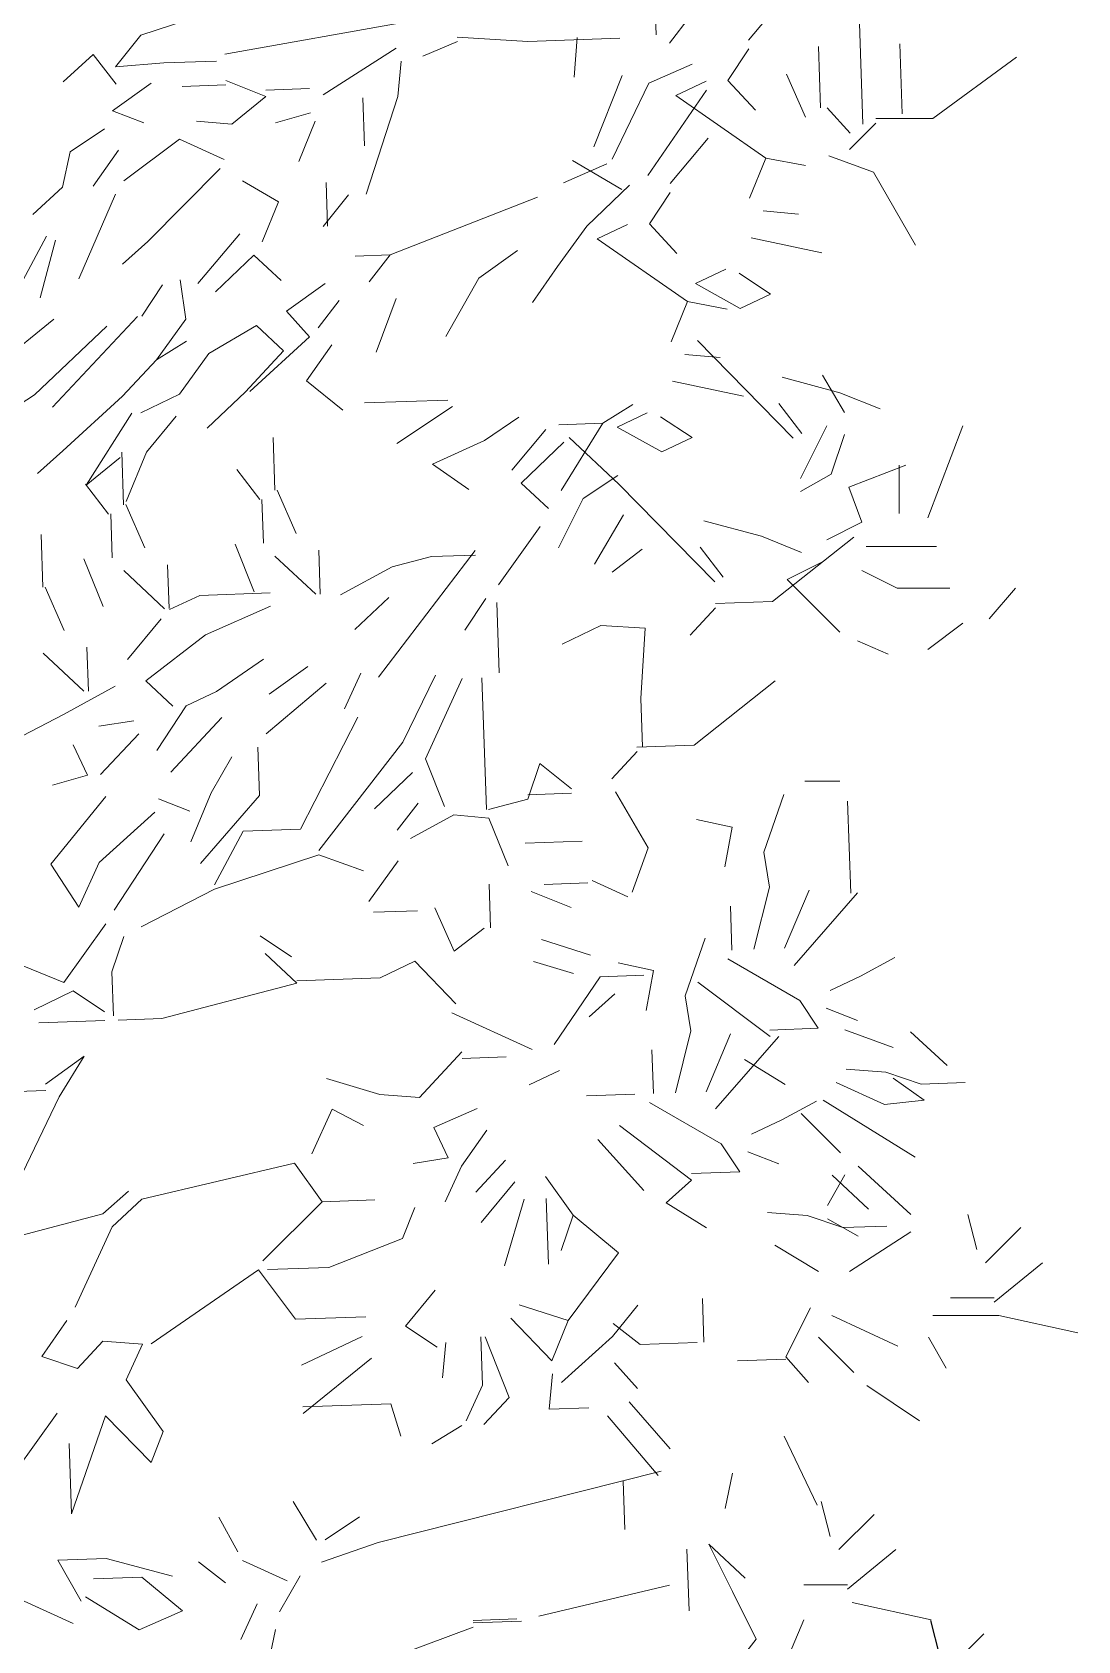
# Model space of a CAD drawing. Header units: inches. Extents: x 23 to 27.7, y 13.7 to 38.2.
# Drawn here: x 24.731 to 27.722, y 17.148 to 21.751 of the extents above; entities that cross this region are included whole.
import ezdxf

# ---------------------------------------------------------------- set-up
doc = ezdxf.new("R2010")
doc.units = ezdxf.units.IN
doc.header["$MEASUREMENT"] = 0
doc.layers.add('hatch_nero', color=160, linetype='Continuous', lineweight=9)
doc.layers.add('trees_back', color=114, linetype='Continuous', lineweight=9)
doc.layers.add('Standard', color=7, linetype='Continuous')

# ---------------------------------------------------------------- blocks, each defined once
blk = doc.blocks.new('A$C0C1A4E0E')
at = {"layer": 'Standard', "color": 3, "linetype": 'Continuous'}
for p, q in [((0.0837, 0.2653), (0.0559, 0.377)), ((0.1117, 0.2234), (0.2234, 0.3351)), ((0.1117, 0.2234), (0.2234, 0.3351)), ((0.1117, 0.2234), (0.2234, 0.3351)), ((0.1396, 0.0977), (0.2932, 0.2234)), ((0, 0.1117), (0.1396, 0.1117)), ((0, 0.1117), (0.1396, 0.1117)), ((0, 0.1117), (0.1396, 0.1117)), ((0.1536, 0.0558), (0.4049, 0)), ((0.1536, 0.0558), (0.4049, 0)), ((0.1536, 0.0558), (0.4049, 0)), ((0.1536, 0.0558), (0.4049, 0)), ((0.1536, 0.0558), (0.4049, 0))]:
    blk.add_line(p, q, dxfattribs=at)
blk = doc.blocks.new('kyparissi_back')
at = {"layer": 'trees_back', "color": 3, "linetype": 'Continuous'}
for p, q in [((1.3891, 8.0903), (1.379, 8.3791)), ((1.7623, 8.2045), (1.6537, 8.075)), ((0.1763, 8.1737), (-0.0847, 8.0891)), ((0.6808, 8.1284), (0.156, 8.0346)), ((1.4878, 8.1441), (1.4277, 8.0665)), ((1.9809, 7.8346), (1.9709, 8.1234)), ((-0.0847, 8.0891), (-0.157, 7.9986)), ((0.8212, 8.0704), (0.722, 8.0293)), ((0.8212, 8.0704), (0.722, 8.0293)), ((0.8212, 8.0704), (0.722, 8.0293)), ((0.8207, 8.083), (1.0223, 8.0712)), ((1.0223, 8.0712), (1.286, 8.0804)), ((1.1631, 8.0824), (1.1545, 7.969)), ((1.1631, 8.0824), (1.1545, 7.969)), ((1.8538, 8.0565), (1.8599, 7.8807)), ((2.0861, 8.0646), (2.0931, 7.8637)), ((2.0861, 8.0646), (2.0931, 7.8637)), ((-0.3064, 7.9556), (-0.2211, 8.034)), ((-0.2211, 8.034), (-0.1552, 7.9483)), ((-0.0191, 8.0097), (0.1316, 8.0149)), ((0.6458, 8.0517), (0.4367, 7.9187)), ((0.6458, 8.0517), (0.4367, 7.9187)), ((0.6597, 8.0145), (0.6506, 7.9136)), ((0.6597, 8.0145), (0.6506, 7.9136)), ((0.6597, 8.0145), (0.6506, 7.9136)), ((1.6546, 8.0498), (1.5949, 7.9597)), ((1.6546, 8.0498), (1.5949, 7.9597)), ((2.1813, 7.8502), (2.42, 8.0261)), ((2.1813, 7.8502), (2.42, 8.0261)), ((2.1813, 7.8502), (2.42, 8.0261)), ((-0.157, 7.9986), (-0.0191, 8.0097)), ((1.2926, 7.9738), (1.2117, 7.7698)), ((1.2926, 7.9738), (1.2117, 7.7698)), ((1.3688, 7.9513), (1.4927, 8.0059)), ((1.3688, 7.9513), (1.4927, 8.0059)), ((1.3688, 7.9513), (1.4927, 8.0059)), ((1.3688, 7.9513), (1.4927, 8.0059)), ((1.3688, 7.9513), (1.4927, 8.0059)), ((1.3688, 7.9513), (1.4927, 8.0059)), ((1.7622, 7.9778), (1.8168, 7.854)), ((-0.0548, 7.9518), (-0.1652, 7.8725)), ((-0.0548, 7.9518), (-0.1652, 7.8725)), ((-0.0548, 7.9518), (-0.1652, 7.8725)), ((-0.0548, 7.9518), (-0.1652, 7.8725)), ((0.1591, 7.9467), (0.0335, 7.9424)), ((0.1587, 7.9593), (0.2735, 7.913)), ((0.2728, 7.9318), (0.3984, 7.9362)), ((1.3688, 7.9513), (1.2633, 7.7339)), ((1.533, 7.9319), (1.3655, 7.6872)), ((1.533, 7.9319), (1.3655, 7.6872)), ((1.533, 7.9319), (1.3655, 7.6872)), ((1.533, 7.9319), (1.3655, 7.6872)), ((1.533, 7.9319), (1.3655, 7.6872)), ((1.533, 7.9319), (1.3655, 7.6872)), ((1.5321, 7.9576), (1.4455, 7.9168)), ((1.5949, 7.9597), (1.6733, 7.8745)), ((1.5949, 7.9597), (1.6733, 7.8745)), ((1.5949, 7.9597), (1.6733, 7.8745)), ((1.5949, 7.9597), (1.6733, 7.8745)), ((1.5949, 7.9597), (1.6733, 7.8745)), ((1.5949, 7.9597), (1.6733, 7.8745)), ((-0.1652, 7.8725), (-0.076, 7.838)), ((-0.1652, 7.8725), (-0.076, 7.838)), ((-0.1652, 7.8725), (-0.076, 7.838)), ((-0.1652, 7.8725), (-0.076, 7.838)), ((0.2735, 7.913), (0.1756, 7.8342)), ((0.5501, 7.9101), (0.555, 7.772)), ((0.5501, 7.9101), (0.555, 7.772)), ((0.5501, 7.9101), (0.555, 7.772)), ((0.5501, 7.9101), (0.555, 7.772)), ((0.5501, 7.9101), (0.555, 7.772)), ((0.6506, 7.9136), (0.5598, 7.6338)), ((0.6506, 7.9136), (0.5598, 7.6338)), ((0.6506, 7.9136), (0.5598, 7.6338)), ((1.4455, 7.9168), (1.7032, 7.7372)), ((1.8787, 7.8813), (1.9442, 7.8082)), ((0.1756, 7.8342), (0.0747, 7.8432)), ((0.4008, 7.8672), (0.3012, 7.8385)), ((0.4142, 7.8425), (0.3679, 7.7277)), ((2.0179, 7.8376), (1.9425, 7.7622)), ((2.0179, 7.8502), (2.1813, 7.8502)), ((2.0179, 7.8502), (2.1813, 7.8502)), ((2.0179, 7.8502), (2.1813, 7.8502)), ((-0.2868, 7.7551), (-0.1886, 7.8214)), ((-0.2868, 7.7551), (-0.1886, 7.8214)), ((0.0263, 7.7912), (-0.133, 7.6725)), ((0.154, 7.7328), (0.0263, 7.7912)), ((1.5378, 7.7938), (1.4291, 7.6642)), ((-0.2868, 7.7551), (-0.3084, 7.6538)), ((-0.1487, 7.76), (-0.2205, 7.6569)), ((-0.1487, 7.76), (-0.2205, 7.6569)), ((1.7032, 7.7372), (1.6569, 7.6224)), ((1.7032, 7.7372), (1.8171, 7.7161)), ((1.7032, 7.7372), (1.8171, 7.7161)), ((2.0109, 7.6974), (1.8836, 7.7432)), ((2.0109, 7.6974), (1.8836, 7.7432)), ((2.0109, 7.6974), (1.8836, 7.7432)), ((2.0109, 7.6974), (1.8836, 7.7432)), ((2.0109, 7.6974), (1.8836, 7.7432)), ((2.0109, 7.6974), (1.8836, 7.7432)), ((0.1423, 7.7073), (-0.0641, 7.4989)), ((1.2483, 7.7207), (1.1245, 7.6661)), ((1.1503, 7.7299), (1.2914, 7.6469)), ((1.1503, 7.7299), (1.2914, 7.6469)), ((2.0109, 7.6974), (2.1314, 7.4878)), ((-0.3084, 7.6538), (-0.3937, 7.5754)), ((0.2064, 7.6718), (0.3091, 7.6125)), ((0.4455, 7.6676), (0.4499, 7.542)), ((1.3133, 7.6601), (1.1916, 7.5427)), ((-0.1569, 7.634), (-0.2615, 7.3914)), ((0.3091, 7.6125), (0.2628, 7.4977)), ((0.3091, 7.6125), (0.2628, 7.4977)), ((0.3091, 7.6125), (0.2628, 7.4977)), ((0.5096, 7.6321), (0.4373, 7.5415)), ((1.0504, 7.6258), (0.6287, 7.4602)), ((1.0504, 7.6258), (0.6287, 7.4602)), ((1.43, 7.6391), (1.3703, 7.549)), ((1.43, 7.6391), (1.3703, 7.549)), ((1.6959, 7.5861), (1.7968, 7.577)), ((1.6959, 7.5861), (1.7968, 7.577)), ((-0.3538, 7.5139), (-0.4365, 7.3602)), ((0.1991, 7.5207), (0.0784, 7.3781)), ((0.1991, 7.5207), (0.0784, 7.3781)), ((0.1991, 7.5207), (0.0784, 7.3781)), ((1.1916, 7.5427), (1.1077, 7.4267)), ((1.3075, 7.5468), (1.2209, 7.5061)), ((1.2209, 7.5061), (1.4787, 7.3265)), ((1.3703, 7.549), (1.4487, 7.4638)), ((1.3703, 7.549), (1.4487, 7.4638)), ((1.3703, 7.549), (1.4487, 7.4638)), ((1.3703, 7.549), (1.4487, 7.4638)), ((1.3703, 7.549), (1.4487, 7.4638)), ((1.3703, 7.549), (1.4487, 7.4638)), ((1.6609, 7.5094), (1.8635, 7.4662)), ((1.6609, 7.5094), (1.8635, 7.4662)), ((-0.3283, 7.5022), (-0.3728, 7.3372)), ((-0.0641, 7.4989), (-0.1373, 7.4335)), ((0.1295, 7.3548), (0.239, 7.4592)), ((0.1295, 7.3548), (0.239, 7.4592)), ((0.1295, 7.3548), (0.239, 7.4592)), ((0.239, 7.4592), (0.317, 7.3865)), ((0.239, 7.4592), (0.317, 7.3865)), ((0.239, 7.4592), (0.317, 7.3865)), ((0.239, 7.4592), (0.317, 7.3865)), ((0.6287, 7.4602), (0.5283, 7.4567)), ((0.6287, 7.4602), (0.5686, 7.3827)), ((0.9929, 7.4729), (0.8825, 7.3936)), ((1.1077, 7.4267), (1.0358, 7.3236)), ((1.5886, 7.4189), (1.502, 7.3782)), ((1.5886, 7.4189), (1.502, 7.3782)), ((1.5886, 7.4189), (1.502, 7.3782)), ((1.5886, 7.4189), (1.502, 7.3782)), ((-0.0221, 7.3746), (-0.0818, 7.2845)), ((0.0277, 7.3889), (0.0442, 7.2764)), ((0.443, 7.3783), (0.3326, 7.299)), ((0.443, 7.3783), (0.3326, 7.299)), ((0.443, 7.3783), (0.3326, 7.299)), ((0.443, 7.3783), (0.3326, 7.299)), ((0.8825, 7.3936), (0.7878, 7.2269)), ((1.502, 7.3782), (1.6302, 7.3072)), ((1.502, 7.3782), (1.6302, 7.3072)), ((1.502, 7.3782), (1.6302, 7.3072)), ((1.502, 7.3782), (1.6302, 7.3072)), ((1.7168, 7.3479), (1.6267, 7.4077)), ((1.7168, 7.3479), (1.6267, 7.4077)), ((1.7168, 7.3479), (1.6267, 7.4077)), ((1.7168, 7.3479), (1.6267, 7.4077)), ((0.4824, 7.3294), (0.4223, 7.2519)), ((0.6457, 7.3351), (0.5882, 7.1822)), ((1.4787, 7.3265), (1.4324, 7.2117)), ((1.4787, 7.3265), (1.5925, 7.3053)), ((1.4787, 7.3265), (1.5925, 7.3053)), ((1.6302, 7.3072), (1.7168, 7.3479)), ((1.6302, 7.3072), (1.7168, 7.3479)), ((1.6302, 7.3072), (1.7168, 7.3479)), ((1.6302, 7.3072), (1.7168, 7.3479)), ((-0.6264, 7.0392), (-0.3329, 7.2758)), ((-0.6264, 7.0392), (-0.3329, 7.2758)), ((-0.6264, 7.0392), (-0.3329, 7.2758)), ((-0.0943, 7.2841), (-0.3367, 7.0242)), ((0.0442, 7.2764), (-0.0397, 7.1603)), ((0.3326, 7.299), (0.398, 7.2259)), ((0.3326, 7.299), (0.398, 7.2259)), ((0.3326, 7.299), (0.398, 7.2259)), ((0.3326, 7.299), (0.398, 7.2259)), ((-0.1814, 7.2559), (-0.3883, 7.0601)), ((-0.1814, 7.2559), (-0.3883, 7.0601)), ((-0.1814, 7.2559), (-0.3883, 7.0601)), ((-0.1814, 7.2559), (-0.3883, 7.0601)), ((0.1105, 7.1781), (0.246, 7.2583)), ((0.1105, 7.1781), (0.246, 7.2583)), ((0.1105, 7.1781), (0.246, 7.2583)), ((0.1105, 7.1781), (0.246, 7.2583)), ((0.1105, 7.1781), (0.246, 7.2583)), ((0.1105, 7.1781), (0.246, 7.2583)), ((0.1105, 7.1781), (0.246, 7.2583)), ((0.1105, 7.1781), (0.246, 7.2583)), ((0.246, 7.2583), (0.324, 7.1856)), ((0.246, 7.2583), (0.324, 7.1856)), ((0.246, 7.2583), (0.324, 7.1856)), ((0.246, 7.2583), (0.324, 7.1856)), ((0.246, 7.2583), (0.324, 7.1856)), ((0.246, 7.2583), (0.324, 7.1856)), ((0.246, 7.2583), (0.324, 7.1856)), ((0.246, 7.2583), (0.324, 7.1856)), ((0.0464, 7.2136), (-0.0397, 7.1603)), ((0.0464, 7.2136), (-0.0397, 7.1603)), ((0.0464, 7.2136), (-0.0397, 7.1603)), ((0.324, 7.1856), (0.2149, 7.0686)), ((0.324, 7.1856), (0.2149, 7.0686)), ((0.324, 7.1856), (0.2149, 7.0686)), ((0.324, 7.1856), (0.2149, 7.0686)), ((0.324, 7.1856), (0.2149, 7.0686)), ((0.324, 7.1856), (0.2149, 7.0686)), ((0.324, 7.1856), (0.2149, 7.0686)), ((0.324, 7.1856), (0.2149, 7.0686)), ((0.398, 7.2259), (0.2275, 7.069)), ((0.4617, 7.2029), (0.3898, 7.0998)), ((1.5077, 7.2149), (1.7815, 6.9353)), ((1.5077, 7.2149), (1.7815, 6.9353)), ((-0.0397, 7.1603), (-0.1367, 7.0563)), ((0.1105, 7.1781), (0.0266, 7.062)), ((1.4714, 7.1754), (1.5722, 7.1663)), ((1.4714, 7.1754), (1.5722, 7.1663)), ((0.3898, 7.0998), (0.4934, 7.0154)), ((0.3898, 7.0998), (0.4934, 7.0154)), ((0.3898, 7.0998), (0.4934, 7.0154)), ((0.3898, 7.0998), (0.4934, 7.0154)), ((1.4363, 7.0987), (1.639, 7.0555)), ((1.4363, 7.0987), (1.639, 7.0555)), ((1.9152, 7.0657), (1.7502, 7.1102)), ((1.8648, 7.1159), (1.9277, 7.0091)), ((1.8648, 7.1159), (1.9277, 7.0091)), ((1.8648, 7.1159), (1.9277, 7.0091)), ((1.8648, 7.1159), (1.9277, 7.0091)), ((-0.3883, 7.0601), (-0.5112, 6.9804)), ((-0.1367, 7.0563), (-0.3072, 6.8995)), ((-0.1367, 7.0563), (-0.3072, 6.8995)), ((0.0266, 7.062), (-0.0847, 7.0078)), ((0.2149, 7.0686), (0.1054, 6.9642)), ((0.7941, 7.0448), (0.5555, 7.0365)), ((1.9152, 7.0657), (2.03, 7.0194)), ((-0.1098, 7.007), (-0.2409, 6.8012)), ((-0.1098, 7.007), (-0.2409, 6.8012)), ((0.0162, 6.9988), (-0.0682, 6.8953)), ((0.0162, 6.9988), (-0.0682, 6.8953)), ((0.8073, 7.0264), (0.6476, 6.9203)), ((1.3226, 7.0318), (1.2365, 6.9785)), ((1.3641, 7.0082), (1.2775, 6.9674)), ((1.3641, 7.0082), (1.2775, 6.9674)), ((1.3641, 7.0082), (1.2775, 6.9674)), ((1.3641, 7.0082), (1.2775, 6.9674)), ((1.7403, 7.0345), (1.8062, 6.9487)), ((0.997, 6.9953), (0.8987, 6.929)), ((0.997, 6.9953), (0.8987, 6.929)), ((1.0736, 6.9603), (0.9771, 6.8438)), ((1.1109, 6.9742), (1.2365, 6.9785)), ((1.1109, 6.9742), (1.2365, 6.9785)), ((1.2365, 6.9785), (1.1175, 6.7858)), ((1.2775, 6.9674), (1.4057, 6.8965)), ((1.2775, 6.9674), (1.4057, 6.8965)), ((1.2775, 6.9674), (1.4057, 6.8965)), ((1.2775, 6.9674), (1.4057, 6.8965)), ((1.4923, 6.9372), (1.4022, 6.9969)), ((1.4923, 6.9372), (1.4022, 6.9969)), ((1.4923, 6.9372), (1.4022, 6.9969)), ((1.4923, 6.9372), (1.4022, 6.9969)), ((1.8774, 6.9714), (1.802, 6.8206)), ((1.8774, 6.9714), (1.802, 6.8206)), ((2.2669, 6.9714), (2.1664, 6.7075)), ((2.2669, 6.9714), (2.1664, 6.7075)), ((0.2989, 6.7869), (0.2937, 6.9375)), ((0.2989, 6.7869), (0.2937, 6.9375)), ((0.2989, 6.7869), (0.2937, 6.9375)), ((0.2989, 6.7869), (0.2937, 6.9375)), ((0.2989, 6.7869), (0.2937, 6.9375)), ((0.2989, 6.7869), (0.2937, 6.9375)), ((0.8987, 6.929), (0.7502, 6.861)), ((0.8987, 6.929), (0.7502, 6.861)), ((0.8987, 6.929), (0.7502, 6.861)), ((1.1252, 6.9244), (1.0036, 6.807)), ((1.1252, 6.9244), (1.0036, 6.807)), ((1.1402, 6.9375), (1.2832, 6.8042)), ((1.1402, 6.9375), (1.2832, 6.8042)), ((1.4057, 6.8965), (1.4923, 6.9372)), ((1.4057, 6.8965), (1.4923, 6.9372)), ((1.4057, 6.8965), (1.4923, 6.9372)), ((1.4057, 6.8965), (1.4923, 6.9372)), ((1.9277, 6.9462), (1.89, 6.8331)), ((-0.3072, 6.8995), (-0.3804, 6.8341)), ((-0.3072, 6.8995), (-0.3804, 6.8341)), ((-0.2409, 6.8012), (-0.1431, 6.8801)), ((-0.2409, 6.8012), (-0.1431, 6.8801)), ((-0.1336, 6.7451), (-0.1389, 6.8958)), ((-0.1336, 6.7451), (-0.1389, 6.8958)), ((-0.1336, 6.7451), (-0.1389, 6.8958)), ((-0.1336, 6.7451), (-0.1389, 6.8958)), ((-0.1336, 6.7451), (-0.1389, 6.8958)), ((-0.1336, 6.7451), (-0.1389, 6.8958)), ((-0.0682, 6.8953), (-0.1262, 6.7549)), ((0.7502, 6.861), (0.8533, 6.7891)), ((0.7502, 6.861), (0.8533, 6.7891)), ((0.7502, 6.861), (0.8533, 6.7891)), ((0.2559, 6.7602), (0.19, 6.8459)), ((0.2559, 6.7602), (0.19, 6.8459)), ((1.1811, 6.7629), (1.2794, 6.8292)), ((1.89, 6.8331), (1.802, 6.7829)), ((2.1036, 6.8583), (1.9402, 6.7954)), ((2.1036, 6.8583), (1.9402, 6.7954)), ((2.0847, 6.7201), (2.0847, 6.8583)), ((2.0847, 6.7201), (2.0847, 6.8583)), ((-0.1767, 6.7185), (-0.2425, 6.8042)), ((-0.1767, 6.7185), (-0.2425, 6.8042)), ((0.3052, 6.7871), (0.3598, 6.6633)), ((0.3052, 6.7871), (0.3598, 6.6633)), ((1.0036, 6.807), (1.0815, 6.7342)), ((1.0036, 6.807), (1.0815, 6.7342)), ((1.0036, 6.807), (1.0815, 6.7342)), ((1.0036, 6.807), (1.0815, 6.7342)), ((1.2832, 6.8042), (1.5569, 6.5246)), ((1.2832, 6.8042), (1.5569, 6.5246)), ((1.9402, 6.7954), (1.9779, 6.6949)), ((1.9402, 6.7954), (1.9779, 6.6949)), ((1.9402, 6.7954), (1.9779, 6.6949)), ((1.9402, 6.7954), (1.9779, 6.6949)), ((-0.1274, 6.7454), (-0.0727, 6.6215)), ((-0.1274, 6.7454), (-0.0727, 6.6215)), ((0.2621, 6.7604), (0.2665, 6.6348)), ((0.2621, 6.7604), (0.2665, 6.6348)), ((0.2621, 6.7604), (0.2665, 6.6348)), ((0.2621, 6.7604), (0.2665, 6.6348)), ((0.2621, 6.7604), (0.2665, 6.6348)), ((0.2621, 6.7604), (0.2665, 6.6348)), ((0.2621, 6.7604), (0.2665, 6.6348)), ((0.2621, 6.7604), (0.2665, 6.6348)), ((0.2621, 6.7604), (0.2665, 6.6348)), ((1.1811, 6.7629), (1.1106, 6.6221)), ((-0.1704, 6.7187), (-0.166, 6.5931)), ((-0.1704, 6.7187), (-0.166, 6.5931)), ((-0.1704, 6.7187), (-0.166, 6.5931)), ((-0.1704, 6.7187), (-0.166, 6.5931)), ((-0.1704, 6.7187), (-0.166, 6.5931)), ((-0.1704, 6.7187), (-0.166, 6.5931)), ((-0.1704, 6.7187), (-0.166, 6.5931)), ((-0.1704, 6.7187), (-0.166, 6.5931)), ((-0.1704, 6.7187), (-0.166, 6.5931)), ((1.0582, 6.6831), (0.9383, 6.5155)), ((1.0582, 6.6831), (0.9383, 6.5155)), ((1.2959, 6.7166), (1.2128, 6.5754)), ((1.2959, 6.7166), (1.2128, 6.5754)), ((1.6907, 6.655), (1.5257, 6.6995)), ((1.9779, 6.6949), (1.8774, 6.6447)), ((1.9779, 6.6949), (1.8774, 6.6447)), ((1.9779, 6.6949), (1.8774, 6.6447)), ((1.9779, 6.6949), (1.8774, 6.6447)), ((-0.3643, 6.5092), (-0.3696, 6.6599)), ((-0.3643, 6.5092), (-0.3696, 6.6599)), ((-0.3643, 6.5092), (-0.3696, 6.6599)), ((-0.3643, 6.5092), (-0.3696, 6.6599)), ((-0.3643, 6.5092), (-0.3696, 6.6599)), ((-0.3643, 6.5092), (-0.3696, 6.6599)), ((0.1849, 6.632), (0.2399, 6.4956)), ((0.1849, 6.632), (0.2399, 6.4956)), ((0.1849, 6.632), (0.2399, 6.4956)), ((1.6907, 6.655), (1.8055, 6.6087)), ((1.7224, 6.468), (1.9548, 6.6522)), ((1.7224, 6.468), (1.9548, 6.6522)), ((1.7224, 6.468), (1.9548, 6.6522)), ((-0.2477, 6.5903), (-0.1926, 6.4539)), ((-0.2477, 6.5903), (-0.1926, 6.4539)), ((-0.2477, 6.5903), (-0.1926, 6.4539)), ((0.2992, 6.5983), (0.4162, 6.4892)), ((0.2992, 6.5983), (0.4162, 6.4892)), ((0.4244, 6.6152), (0.4287, 6.4896)), ((0.4244, 6.6152), (0.4287, 6.4896)), ((0.872, 6.6138), (0.5955, 6.2521)), ((0.7469, 6.5968), (0.6347, 6.5678)), ((0.8725, 6.6012), (0.7469, 6.5968)), ((1.3497, 6.6179), (1.2639, 6.552)), ((1.5158, 6.6237), (1.5816, 6.538)), ((2.1915, 6.6258), (1.9905, 6.6258)), ((-0.1333, 6.5566), (-0.0164, 6.4475)), ((-0.1333, 6.5566), (-0.0164, 6.4475)), ((-0.0082, 6.5735), (-0.0038, 6.4479)), ((-0.0082, 6.5735), (-0.0038, 6.4479)), ((0.6347, 6.5678), (0.4867, 6.4872)), ((1.8648, 6.5818), (1.7643, 6.5316)), ((1.8648, 6.5818), (1.7643, 6.5316)), ((1.8648, 6.5818), (1.7643, 6.5316)), ((1.8648, 6.5818), (1.7643, 6.5316)), ((1.8648, 6.5818), (1.7643, 6.5316)), ((1.8648, 6.5818), (1.7643, 6.5316)), ((1.9779, 6.5567), (2.0785, 6.5065)), ((-0.3581, 6.5094), (-0.3034, 6.3856)), ((-0.3581, 6.5094), (-0.3034, 6.3856)), ((0.0844, 6.4857), (0.2853, 6.4927)), ((0.0844, 6.4857), (0.2853, 6.4927)), ((0.0844, 6.4857), (0.2853, 6.4927)), ((1.7643, 6.5316), (1.9151, 6.3808)), ((1.7643, 6.5316), (1.9151, 6.3808)), ((2.0785, 6.5065), (2.2292, 6.5065)), ((2.4177, 6.5065), (2.3423, 6.4185)), ((2.4177, 6.5065), (2.3423, 6.4185)), ((2.4177, 6.5065), (2.3423, 6.4185)), ((2.4177, 6.5065), (2.3423, 6.4185)), ((2.4177, 6.5065), (2.3423, 6.4185)), ((2.4177, 6.5065), (2.3423, 6.4185)), ((2.4177, 6.5065), (2.3423, 6.4185)), ((2.4177, 6.5065), (2.3423, 6.4185)), ((0.0844, 6.4857), (-0.0022, 6.4449)), ((0.2867, 6.455), (0.1009, 6.3731)), ((0.6253, 6.4794), (0.5279, 6.388)), ((0.6253, 6.4794), (0.5279, 6.388)), ((0.6253, 6.4794), (0.5279, 6.388)), ((0.6253, 6.4794), (0.5279, 6.388)), ((0.6253, 6.4794), (0.5279, 6.388)), ((0.6253, 6.4794), (0.5279, 6.388)), ((0.902, 6.4765), (0.8423, 6.3864)), ((0.9338, 6.4651), (0.9408, 6.2641)), ((1.5596, 6.4498), (1.4869, 6.3718)), ((1.5592, 6.4623), (1.7224, 6.468)), ((1.5592, 6.4623), (1.7224, 6.468)), ((1.5592, 6.4623), (1.7224, 6.468)), ((-0.0264, 6.419), (-0.1229, 6.3024)), ((-0.0264, 6.419), (-0.1229, 6.3024)), ((-0.0264, 6.419), (-0.1229, 6.3024)), ((-0.0264, 6.419), (-0.1229, 6.3024)), ((-0.0264, 6.419), (-0.1229, 6.3024)), ((1.2315, 6.4), (1.1203, 6.3458)), ((1.2315, 6.4), (1.1203, 6.3458)), ((1.2315, 6.4), (1.3576, 6.3919)), ((1.2315, 6.4), (1.3576, 6.3919)), ((1.2315, 6.4), (1.3576, 6.3919)), ((2.2669, 6.4059), (2.1664, 6.3305)), ((0.1009, 6.3731), (-0.0705, 6.2414)), ((1.3576, 6.3919), (1.3457, 6.1903)), ((1.3576, 6.3919), (1.3457, 6.1903)), ((1.3576, 6.3919), (1.3457, 6.1903)), ((2.0533, 6.318), (1.9654, 6.3557)), ((-0.364, 6.3206), (-0.2471, 6.2115)), ((-0.364, 6.3206), (-0.2471, 6.2115)), ((-0.2389, 6.3375), (-0.2345, 6.212)), ((-0.2389, 6.3375), (-0.2345, 6.212)), ((0.2668, 6.3035), (0.1317, 6.2107)), ((0.3933, 6.2827), (0.2829, 6.2034)), ((0.3933, 6.2827), (0.2829, 6.2034)), ((0.5448, 6.2629), (0.4981, 6.1607)), ((-0.158, 6.2258), (-0.306, 6.1452)), ((-0.158, 6.2258), (-0.306, 6.1452)), ((-0.158, 6.2258), (-0.306, 6.1452)), ((-0.158, 6.2258), (-0.306, 6.1452)), ((-0.158, 6.2258), (-0.306, 6.1452)), ((-0.0705, 6.2414), (0.0075, 6.1687)), ((0.4452, 6.2343), (0.2743, 6.09)), ((0.7587, 6.2578), (0.6649, 6.0659)), ((0.8345, 6.2479), (0.7294, 6.0179)), ((0.891, 6.2498), (0.9042, 5.8731)), ((1.4978, 6.0573), (1.7303, 6.2415)), ((1.4978, 6.0573), (1.7303, 6.2415)), ((1.4978, 6.0573), (1.7303, 6.2415)), ((0.0452, 6.17), (-0.0384, 6.0414)), ((0.0452, 6.17), (-0.0384, 6.0414)), ((0.1317, 6.2107), (0.0452, 6.17)), ((0.1317, 6.2107), (0.0452, 6.17)), ((1.3457, 6.1903), (1.3505, 6.0521)), ((1.3457, 6.1903), (1.3505, 6.0521)), ((1.3457, 6.1903), (1.3505, 6.0521)), ((-0.306, 6.1452), (-0.5653, 6.0104)), ((-0.2042, 6.111), (-0.1042, 6.1271)), ((0.1469, 6.1358), (0.0015, 5.9799)), ((0.1469, 6.1358), (0.0015, 5.9799)), ((0.1469, 6.1358), (0.0015, 5.9799)), ((0.5366, 6.1369), (0.3718, 5.8168)), ((-0.0903, 6.0898), (-0.1994, 5.9729)), ((-0.2778, 6.0581), (-0.2371, 5.9716)), ((-0.2778, 6.0581), (-0.2371, 5.9716)), ((-0.2778, 6.0581), (-0.2371, 5.9716)), ((0.2505, 6.0514), (0.2553, 5.9133)), ((0.6649, 6.0659), (0.4242, 5.7558)), ((1.335, 6.0391), (1.2623, 5.9611)), ((1.3346, 6.0516), (1.4978, 6.0573)), ((1.3346, 6.0516), (1.4978, 6.0573)), ((1.3346, 6.0516), (1.4978, 6.0573)), ((0.176, 6.0237), (0.1167, 5.921)), ((0.7294, 6.0179), (0.7844, 5.8815)), ((1.0568, 6.0042), (1.0226, 5.9024)), ((1.0568, 6.0042), (1.0226, 5.9024)), ((1.0568, 6.0042), (1.1473, 5.9319)), ((1.0568, 6.0042), (1.1473, 5.9319)), ((-0.2371, 5.9716), (-0.3367, 5.9429)), ((-0.2371, 5.9716), (-0.3367, 5.9429)), ((0.5835, 5.8745), (0.693, 5.9789)), ((1.9151, 5.9536), (1.8146, 5.9536)), ((-0.1847, 5.9105), (-0.3414, 5.7165)), ((-0.1847, 5.9105), (-0.3414, 5.7165)), ((-0.0335, 5.9032), (0.0557, 5.8686)), ((0.0587, 5.7807), (0.1167, 5.921)), ((0.2553, 5.9133), (0.0861, 5.7188)), ((1.0226, 5.9024), (0.9104, 5.8733)), ((1.0226, 5.9024), (0.9104, 5.8733)), ((1.0226, 5.9024), (0.9104, 5.8733)), ((1.1477, 5.9193), (1.0222, 5.915)), ((1.1477, 5.9193), (1.0222, 5.915)), ((1.1477, 5.9193), (1.0222, 5.915)), ((1.2733, 5.9237), (1.3669, 5.7635)), ((1.2733, 5.9237), (1.3669, 5.7635)), ((1.2733, 5.9237), (1.3669, 5.7635)), ((1.2733, 5.9237), (1.3669, 5.7635)), ((1.2733, 5.9237), (1.3669, 5.7635)), ((1.6972, 5.7505), (1.7542, 5.916)), ((1.9464, 5.6335), (1.9372, 5.8972)), ((-0.2032, 5.7213), (-0.0448, 5.8651)), ((-0.2032, 5.7213), (-0.0448, 5.8651)), ((0.7087, 5.8914), (0.6485, 5.8139)), ((0.8104, 5.8573), (0.687, 5.7901)), ((0.8104, 5.8573), (0.9113, 5.8482)), ((0.9113, 5.8482), (0.9664, 5.7118)), ((0.9113, 5.8482), (0.9664, 5.7118)), ((0.9113, 5.8482), (0.9664, 5.7118)), ((-0.0175, 5.8032), (-0.1607, 5.5845)), ((-0.0175, 5.8032), (-0.1607, 5.5845)), ((0.2085, 5.8111), (0.1259, 5.6573)), ((0.3718, 5.8168), (0.2085, 5.8111)), ((1.6066, 5.8228), (1.5053, 5.8444)), ((1.6066, 5.8228), (1.5053, 5.8444)), ((1.6066, 5.8228), (1.5855, 5.7089)), ((1.1777, 5.7821), (1.0144, 5.7764)), ((1.1777, 5.7821), (1.0144, 5.7764)), ((1.3669, 5.7635), (1.3211, 5.6362)), ((1.3669, 5.7635), (1.3211, 5.6362)), ((1.3669, 5.7635), (1.3211, 5.6362)), ((1.3669, 5.7635), (1.3211, 5.6362)), ((1.3669, 5.7635), (1.3211, 5.6362)), ((-0.3414, 5.7165), (-0.2616, 5.5935)), ((-0.3414, 5.7165), (-0.2616, 5.5935)), ((-0.2616, 5.5935), (-0.2032, 5.7213)), ((-0.2616, 5.5935), (-0.2032, 5.7213)), ((0.4247, 5.7432), (0.1264, 5.6448)), ((0.4247, 5.7432), (0.1264, 5.6448)), ((0.4247, 5.7432), (0.1264, 5.6448)), ((0.4247, 5.7432), (0.1264, 5.6448)), ((0.4247, 5.7432), (0.1264, 5.6448)), ((0.4247, 5.7432), (0.552, 5.6974)), ((0.4247, 5.7432), (0.552, 5.6974)), ((0.6516, 5.726), (0.5676, 5.6099)), ((1.6972, 5.7505), (1.7132, 5.6505)), ((1.6972, 5.7505), (1.7132, 5.6505)), ((1.6972, 5.7505), (1.7132, 5.6505)), ((1.6972, 5.7505), (1.7132, 5.6505)), ((1.6972, 5.7505), (1.7132, 5.6505)), ((1.6972, 5.7505), (1.7132, 5.6505)), ((1.6972, 5.7505), (1.7132, 5.6505)), ((1.6972, 5.7505), (1.7132, 5.6505)), ((1.0688, 5.6588), (1.1944, 5.6632)), ((1.2067, 5.6699), (1.3089, 5.6232)), ((1.2067, 5.6699), (1.3089, 5.6232)), ((1.2067, 5.6699), (1.3089, 5.6232)), ((1.2067, 5.6699), (1.3089, 5.6232)), ((1.2067, 5.6699), (1.3089, 5.6232)), ((1.2067, 5.6699), (1.3089, 5.6232)), ((0.1264, 5.6448), (-0.0836, 5.5369)), ((0.1264, 5.6448), (-0.0836, 5.5369)), ((0.9116, 5.6596), (0.916, 5.5341)), ((1.1466, 5.5924), (1.0318, 5.6387)), ((1.7132, 5.6505), (1.6691, 5.4729)), ((1.7132, 5.6505), (1.6691, 5.4729)), ((1.7132, 5.6505), (1.6691, 5.4729)), ((1.7132, 5.6505), (1.6691, 5.4729)), ((1.7132, 5.6505), (1.6691, 5.4729)), ((1.7132, 5.6505), (1.6691, 5.4729)), ((1.7132, 5.6505), (1.6691, 5.4729)), ((1.7132, 5.6505), (1.6691, 5.4729)), ((1.757, 5.476), (1.8267, 5.6419)), ((1.9652, 5.6342), (1.7839, 5.4267)), ((0.5813, 5.5789), (0.7069, 5.5833)), ((0.7568, 5.5914), (0.8115, 5.4675)), ((1.602, 5.5963), (1.6063, 5.4707)), ((-0.1845, 5.5459), (-0.3044, 5.3783)), ((0.8115, 5.4675), (0.8972, 5.5334)), ((-0.133, 5.51), (-0.1671, 5.4082)), ((0.3468, 5.4513), (0.2568, 5.511)), ((0.3468, 5.4513), (0.2568, 5.511)), ((1.0617, 5.5014), (1.2016, 5.456)), ((1.4726, 5.3398), (1.5297, 5.5052)), ((0.2711, 5.4612), (0.362, 5.3764)), ((0.2711, 5.4612), (0.362, 5.3764)), ((0.6004, 5.391), (0.6993, 5.4385)), ((0.6004, 5.391), (0.6993, 5.4385)), ((0.6993, 5.4385), (0.8167, 5.3169)), ((0.6993, 5.4385), (0.8167, 5.3169)), ((1.1531, 5.404), (1.0388, 5.4378)), ((1.3821, 5.4121), (1.2807, 5.4337)), ((1.3821, 5.4121), (1.2807, 5.4337)), ((1.5947, 5.4452), (1.8, 5.3266)), ((1.5947, 5.4452), (1.8, 5.3266)), ((1.5947, 5.4452), (1.8, 5.3266)), ((1.5947, 5.4452), (1.8, 5.3266)), ((1.9736, 5.3956), (2.0723, 5.4493)), ((-0.3044, 5.3783), (-0.4191, 5.4246)), ((-0.1671, 5.4082), (-0.1628, 5.2827)), ((0.3618, 5.3827), (0.6004, 5.391)), ((0.3618, 5.3827), (0.6004, 5.391)), ((1.2289, 5.3941), (1.0974, 5.2009)), ((1.3545, 5.3985), (1.2289, 5.3941)), ((1.3821, 5.4121), (1.3609, 5.2982)), ((1.9736, 5.3956), (1.887, 5.3548)), ((-0.3897, 5.2999), (-0.2784, 5.354)), ((-0.2784, 5.354), (-0.1883, 5.2943)), ((0.362, 5.3764), (-0.0242, 5.2749)), ((0.362, 5.3764), (-0.0242, 5.2749)), ((1.2712, 5.3453), (1.1981, 5.2799)), ((1.509, 5.3793), (1.7156, 5.2231)), ((1.4726, 5.3398), (1.4887, 5.2398)), ((1.4726, 5.3398), (1.4887, 5.2398)), ((1.4726, 5.3398), (1.4887, 5.2398)), ((1.4726, 5.3398), (1.4887, 5.2398)), ((1.4726, 5.3398), (1.4887, 5.2398)), ((1.4726, 5.3398), (1.4887, 5.2398)), ((1.4726, 5.3398), (1.4887, 5.2398)), ((1.4726, 5.3398), (1.4887, 5.2398)), ((1.8, 5.3266), (1.8531, 5.2468)), ((1.8, 5.3266), (1.8531, 5.2468)), ((1.8, 5.3266), (1.8531, 5.2468)), ((1.8, 5.3266), (1.8531, 5.2468)), ((1.8762, 5.3041), (1.9654, 5.2695)), ((-0.1874, 5.2692), (-0.3758, 5.2626)), ((-0.1874, 5.2692), (-0.3758, 5.2626)), ((-0.1874, 5.2692), (-0.3758, 5.2626)), ((-0.0242, 5.2749), (-0.1497, 5.2705)), ((-0.0242, 5.2749), (-0.1497, 5.2705)), ((0.805, 5.2913), (1.035, 5.1862)), ((1.4887, 5.2398), (1.4446, 5.0622)), ((1.4887, 5.2398), (1.4446, 5.0622)), ((1.4887, 5.2398), (1.4446, 5.0622)), ((1.4887, 5.2398), (1.4446, 5.0622)), ((1.4887, 5.2398), (1.4446, 5.0622)), ((1.4887, 5.2398), (1.4446, 5.0622)), ((1.4887, 5.2398), (1.4446, 5.0622)), ((1.4887, 5.2398), (1.4446, 5.0622)), ((1.5325, 5.0653), (1.6021, 5.2312)), ((1.7407, 5.2234), (1.5594, 5.0159)), ((1.8531, 5.2468), (1.7149, 5.2419)), ((1.8531, 5.2468), (1.7149, 5.2419)), ((1.8531, 5.2468), (1.7149, 5.2419)), ((1.8531, 5.2468), (1.7149, 5.2419)), ((1.9295, 5.242), (2.0677, 5.1918)), ((2.1174, 5.2371), (2.2214, 5.1402)), ((-0.3571, 5.0873), (-0.2467, 5.1666)), ((-0.2467, 5.1666), (-0.3181, 5.0509)), ((0.8341, 5.1792), (0.7129, 5.0492)), ((0.8341, 5.1792), (0.7129, 5.0492)), ((0.8341, 5.1792), (0.7129, 5.0492)), ((0.9603, 5.1647), (0.8348, 5.1603)), ((1.3774, 5.1856), (1.3818, 5.06)), ((1.6424, 5.1577), (1.7581, 5.0863)), ((1.1126, 5.126), (1.026, 5.0853)), ((1.1126, 5.126), (1.026, 5.0853)), ((1.1126, 5.126), (1.026, 5.0853)), ((1.1126, 5.126), (1.026, 5.0853)), ((1.9326, 5.1301), (2.046, 5.1215)), ((2.046, 5.1215), (2.1478, 5.0873)), ((-0.3564, 5.0684), (-0.4946, 5.0636)), ((0.447, 5.1028), (0.5995, 5.0578)), ((0.447, 5.1028), (0.5995, 5.0578)), ((2.0426, 5.0284), (1.9044, 5.0913)), ((2.0677, 5.1038), (2.1557, 5.041)), ((2.1478, 5.0873), (2.2734, 5.0917)), ((-0.3181, 5.0509), (-0.447, 4.7824)), ((0.7129, 5.0492), (0.5995, 5.0578)), ((0.7129, 5.0492), (0.5995, 5.0578)), ((0.7129, 5.0492), (0.5995, 5.0578)), ((1.1905, 5.0533), (1.3287, 5.0581)), ((1.3701, 5.0345), (1.5754, 4.9159)), ((1.3701, 5.0345), (1.5754, 4.9159)), ((1.3701, 5.0345), (1.5754, 4.9159)), ((1.3701, 5.0345), (1.5754, 4.9159)), ((1.749, 4.9848), (1.8477, 5.0386)), ((1.8667, 5.041), (2.1305, 4.8777)), ((1.8667, 5.041), (2.1305, 4.8777)), ((1.8667, 5.041), (2.1305, 4.8777)), ((1.8667, 5.041), (2.1305, 4.8777)), ((2.1557, 5.041), (2.0426, 5.0284)), ((0.4626, 5.0153), (0.4042, 4.8875)), ((0.5523, 4.9682), (0.4626, 5.0153)), ((0.5523, 4.9682), (0.4626, 5.0153)), ((0.7537, 4.9626), (0.8775, 5.0172)), ((1.749, 4.9848), (1.6624, 4.9441)), ((1.8039, 5.0033), (1.9169, 4.8902)), ((1.8039, 5.0033), (1.9169, 4.8902)), ((1.8039, 5.0033), (1.9169, 4.8902)), ((0.7944, 4.876), (0.7537, 4.9626)), ((0.9048, 4.9553), (0.833, 4.8522)), ((1.2229, 4.9288), (1.3538, 4.7824)), ((1.2844, 4.9686), (1.491, 4.8124)), ((1.5754, 4.9159), (1.6285, 4.836)), ((1.5754, 4.9159), (1.6285, 4.836)), ((1.5754, 4.9159), (1.6285, 4.836)), ((1.5754, 4.9159), (1.6285, 4.836)), ((1.6516, 4.8934), (1.7408, 4.8588)), ((0.3549, 4.8607), (-0.0816, 4.7574)), ((0.3549, 4.8607), (-0.0816, 4.7574)), ((0.3549, 4.8607), (0.4342, 4.7503)), ((0.3549, 4.8607), (0.4342, 4.7503)), ((0.7944, 4.876), (0.6944, 4.86)), ((0.833, 4.8522), (0.7862, 4.75)), ((0.8733, 4.7782), (0.9581, 4.8692)), ((1.6285, 4.836), (1.4903, 4.8312)), ((1.6285, 4.836), (1.4903, 4.8312)), ((1.6285, 4.836), (1.4903, 4.8312)), ((1.6285, 4.836), (1.4903, 4.8312)), ((1.9672, 4.8525), (2.118, 4.7143)), ((0.9854, 4.8073), (0.8889, 4.6907)), ((1.0729, 4.8229), (1.1521, 4.7125)), ((1.0729, 4.8229), (1.1521, 4.7125)), ((1.491, 4.8124), (1.4179, 4.747)), ((1.491, 4.8124), (1.4179, 4.747)), ((1.9295, 4.8274), (1.8792, 4.7394)), ((1.9295, 4.8274), (1.8792, 4.7394)), ((1.8929, 4.8264), (1.9968, 4.7295)), ((-0.1201, 4.7812), (-0.1932, 4.7158)), ((-0.0816, 4.7574), (-0.1668, 4.679)), ((0.4342, 4.7503), (0.2641, 4.5809)), ((0.4342, 4.7503), (0.2641, 4.5809)), ((0.4342, 4.7503), (0.5849, 4.7556)), ((0.4342, 4.7503), (0.5849, 4.7556)), ((0.4342, 4.7503), (0.5849, 4.7556)), ((0.4342, 4.7503), (0.5849, 4.7556)), ((0.4342, 4.7503), (0.5849, 4.7556)), ((1.0123, 4.7579), (0.9561, 4.5674)), ((1.0751, 4.7601), (1.0816, 4.5717)), ((1.0751, 4.7601), (1.0816, 4.5717)), ((1.0751, 4.7601), (1.0816, 4.5717)), ((1.0751, 4.7601), (1.0816, 4.5717)), ((1.0751, 4.7601), (1.0816, 4.5717)), ((1.4179, 4.747), (1.5335, 4.6756)), ((-0.1932, 4.7158), (-0.5795, 4.6143)), ((-0.1932, 4.7158), (-0.5795, 4.6143)), ((-0.1932, 4.7158), (-0.5795, 4.6143)), ((-0.1932, 4.7158), (-0.5795, 4.6143)), ((-0.1932, 4.7158), (-0.5795, 4.6143)), ((0.6988, 4.7344), (0.6642, 4.6452)), ((0.6988, 4.7344), (0.6642, 4.6452)), ((1.1521, 4.7125), (1.118, 4.6107)), ((1.1521, 4.7125), (1.2817, 4.6039)), ((1.708, 4.7194), (1.8214, 4.7108)), ((1.8214, 4.7108), (1.9232, 4.6766)), ((1.8792, 4.7017), (1.9672, 4.6515)), ((2.3064, 4.6138), (2.2813, 4.7143)), ((-0.1668, 4.679), (-0.2719, 4.449)), ((-0.1668, 4.679), (-0.2719, 4.449)), ((-0.1668, 4.679), (-0.2719, 4.449)), ((1.9232, 4.6766), (2.0488, 4.681)), ((2.118, 4.664), (1.9421, 4.551)), ((2.3316, 4.5761), (2.4321, 4.6766)), ((2.3316, 4.5761), (2.4321, 4.6766)), ((2.3316, 4.5761), (2.4321, 4.6766)), ((0.6642, 4.6452), (0.4533, 4.5624)), ((0.6642, 4.6452), (0.4533, 4.5624)), ((1.2817, 4.6039), (1.1376, 4.4102)), ((1.2817, 4.6039), (1.1376, 4.4102)), ((1.2817, 4.6039), (1.1376, 4.4102)), ((1.2817, 4.6039), (1.1376, 4.4102)), ((1.7285, 4.6264), (1.8541, 4.551)), ((0.4533, 4.5624), (0.2775, 4.5562)), ((0.4533, 4.5624), (0.2775, 4.5562)), ((2.3567, 4.463), (2.4949, 4.5761)), ((0.2524, 4.5554), (-0.0545, 4.3435)), ((0.2524, 4.5554), (0.3579, 4.4144)), ((0.2524, 4.5554), (0.3579, 4.4144)), ((0.7573, 4.4976), (0.6729, 4.394)), ((1.5261, 4.3484), (1.5217, 4.474)), ((1.5261, 4.3484), (1.5217, 4.474)), ((2.2311, 4.4756), (2.3567, 4.4756)), ((2.2311, 4.4756), (2.3567, 4.4756)), ((2.2311, 4.4756), (2.3567, 4.4756)), ((0.3579, 4.4144), (0.5588, 4.4215)), ((0.3579, 4.4144), (0.5588, 4.4215)), ((0.9977, 4.4557), (1.1376, 4.4102)), ((1.3372, 4.4549), (1.2649, 4.3644)), ((1.7601, 4.3063), (1.8307, 4.4471)), ((1.7601, 4.3063), (1.8307, 4.4471)), ((2.0803, 4.3374), (1.8918, 4.4253)), ((2.3693, 4.4253), (2.1808, 4.4253)), ((2.3693, 4.4253), (2.5954, 4.375)), ((2.3693, 4.4253), (2.5954, 4.375)), ((2.3693, 4.4253), (2.5954, 4.375)), ((2.3693, 4.4253), (2.5954, 4.375)), ((2.3693, 4.4253), (2.5954, 4.375)), ((-0.2958, 4.4105), (-0.3676, 4.3074)), ((-0.2958, 4.4105), (-0.3676, 4.3074)), ((-0.2958, 4.4105), (-0.3676, 4.3074)), ((-0.2958, 4.4105), (-0.3676, 4.3074)), ((0.6729, 4.394), (0.763, 4.3343)), ((0.9739, 4.4171), (1.0913, 4.2955)), ((1.1376, 4.4102), (1.0913, 4.2955)), ((1.344, 4.3421), (1.2665, 4.4022)), ((-0.1931, 4.3512), (-0.2658, 4.2732)), ((-0.1931, 4.3512), (-0.2658, 4.2732)), ((-0.1931, 4.3512), (-0.2658, 4.2732)), ((-0.1931, 4.3512), (-0.2658, 4.2732)), ((-0.1931, 4.3512), (-0.2658, 4.2732)), ((-0.1931, 4.3512), (-0.0796, 4.3426)), ((-0.0796, 4.3426), (-0.1264, 4.2404)), ((-0.0796, 4.3426), (-0.1264, 4.2404)), ((0.5482, 4.3645), (0.3751, 4.283)), ((0.7877, 4.3477), (0.7786, 4.2468)), ((0.8877, 4.3638), (0.8926, 4.2257)), ((0.9003, 4.3642), (0.9692, 4.1906)), ((0.9003, 4.3642), (0.9692, 4.1906)), ((1.2649, 4.3644), (1.1186, 4.2336)), ((1.2649, 4.3644), (1.1186, 4.2336)), ((1.2649, 4.3644), (1.1186, 4.2336)), ((1.5072, 4.3478), (1.344, 4.3421)), ((1.8541, 4.3625), (1.9546, 4.262)), ((2.1682, 4.3625), (2.2185, 4.2745)), ((2.1682, 4.3625), (2.2185, 4.2745)), ((-0.2658, 4.2732), (-0.3676, 4.3074)), ((-0.2658, 4.2732), (-0.3676, 4.3074)), ((-0.2658, 4.2732), (-0.3676, 4.3074)), ((-0.2658, 4.2732), (-0.3676, 4.3074)), ((-0.2658, 4.2732), (-0.3676, 4.3074)), ((0.5755, 4.3026), (0.3799, 4.1449)), ((1.2704, 4.2892), (1.3358, 4.216)), ((1.7604, 4.3), (1.6222, 4.2952)), ((1.7601, 4.3063), (1.8256, 4.2331)), ((-0.1264, 4.2404), (-0.0206, 4.0932)), ((-0.1264, 4.2404), (-0.0206, 4.0932)), ((1.0926, 4.2578), (1.0836, 4.1569)), ((1.0926, 4.2578), (1.0836, 4.1569)), ((1.0926, 4.2578), (1.0836, 4.1569)), ((1.0926, 4.2578), (1.0836, 4.1569)), ((1.0926, 4.2578), (1.0836, 4.1569)), ((0.8926, 4.2257), (0.8458, 4.1235)), ((0.9692, 4.1906), (0.8965, 4.1127)), ((0.9692, 4.1906), (0.8965, 4.1127)), ((1.9923, 4.2243), (2.1431, 4.1237)), ((1.9923, 4.2243), (2.1431, 4.1237)), ((-0.3242, 4.1455), (-0.4441, 3.9778)), ((-0.3242, 4.1455), (-0.4441, 3.9778)), ((0.3792, 4.1637), (0.6304, 4.1725)), ((0.6304, 4.1725), (0.6588, 4.0792)), ((1.0836, 4.1569), (1.1966, 4.1608)), ((1.0836, 4.1569), (1.1966, 4.1608)), ((1.0836, 4.1569), (1.1966, 4.1608)), ((1.0836, 4.1569), (1.1966, 4.1608)), ((1.0836, 4.1569), (1.1966, 4.1608)), ((1.312, 4.1775), (1.4299, 4.0433)), ((1.312, 4.1775), (1.4299, 4.0433)), ((1.312, 4.1775), (1.4299, 4.0433)), ((-0.1856, 4.1377), (-0.2827, 3.8577)), ((-0.1856, 4.1377), (-0.2827, 3.8577)), ((-0.0552, 4.004), (-0.1856, 4.1377)), ((-0.0552, 4.004), (-0.1856, 4.1377)), ((0.8337, 4.1105), (0.7476, 4.0572)), ((0.8337, 4.1105), (0.7476, 4.0572)), ((0.8337, 4.1105), (0.7476, 4.0572)), ((1.3948, 3.9666), (1.2505, 4.1376)), ((1.3948, 3.9666), (1.2505, 4.1376)), ((1.3948, 3.9666), (1.2505, 4.1376)), ((-0.2827, 3.8577), (-0.2897, 4.0587)), ((-0.2827, 3.8577), (-0.2897, 4.0587)), ((-0.0206, 4.0932), (-0.0552, 4.004)), ((-0.0206, 4.0932), (-0.0552, 4.004)), ((1.8504, 3.882), (1.7555, 4.0798)), ((1.404, 3.9795), (0.594, 3.7752)), ((1.6083, 3.9741), (1.5867, 3.8728)), ((1.2948, 3.9506), (1.2996, 3.8125)), ((1.2948, 3.9506), (1.2996, 3.8125)), ((0.4177, 3.7816), (0.351, 3.8924)), ((0.4177, 3.7816), (0.351, 3.8924)), ((0.4177, 3.7816), (0.351, 3.8924)), ((1.8869, 3.7925), (1.8618, 3.893)), ((0.1926, 3.7486), (0.1388, 3.8473)), ((0.5411, 3.8488), (0.4428, 3.7825)), ((0.5411, 3.8488), (0.4428, 3.7825)), ((1.9121, 3.7548), (2.0126, 3.8553)), ((1.9121, 3.7548), (2.0126, 3.8553)), ((1.9121, 3.7548), (2.0126, 3.8553)), ((0.594, 3.7752), (0.4325, 3.7193)), ((-0.1839, 3.7292), (-0.3221, 3.7243)), ((0.0064, 3.6792), (-0.1839, 3.7292)), ((1.4776, 3.7558), (1.4838, 3.58)), ((1.4776, 3.7558), (1.4838, 3.58)), ((1.54, 3.7706), (1.6439, 3.6736)), ((1.54, 3.7706), (1.6076, 3.6346)), ((1.54, 3.7706), (1.6076, 3.6346)), ((1.54, 3.7706), (1.6076, 3.6346)), ((1.9372, 3.6417), (2.0754, 3.7548)), ((-0.3221, 3.7243), (-0.2551, 3.6072)), ((0.0804, 3.7195), (0.158, 3.6594)), ((0.206, 3.7239), (0.3338, 3.6655)), ((0.206, 3.7239), (0.3338, 3.6655)), ((-0.4825, 3.637), (-0.278, 3.5436)), ((-0.0815, 3.6762), (-0.2196, 3.6713)), ((0.035, 3.5797), (-0.0815, 3.6762)), ((0.371, 3.6794), (0.3117, 3.5767)), ((0.371, 3.6794), (0.3117, 3.5767)), ((0.371, 3.6794), (0.3117, 3.5767)), ((1.428, 3.6535), (1.0539, 3.5649)), ((1.428, 3.6535), (1.0539, 3.5649)), ((1.8116, 3.6543), (1.9372, 3.6543)), ((1.8116, 3.6543), (1.9372, 3.6543)), ((1.8116, 3.6543), (1.9372, 3.6543)), ((-0.243, 3.6202), (-0.0888, 3.525)), ((0.248, 3.5997), (0.2013, 3.4975)), ((0.248, 3.5997), (0.2013, 3.4975)), ((0.248, 3.5997), (0.2013, 3.4975)), ((1.6076, 3.6346), (1.6752, 3.4987)), ((1.9498, 3.604), (2.1759, 3.5537)), ((1.9498, 3.604), (2.1759, 3.5537)), ((1.9498, 3.604), (2.1759, 3.5537)), ((1.9498, 3.604), (2.1759, 3.5537)), ((1.9498, 3.604), (2.1759, 3.5537)), ((-0.0888, 3.525), (0.035, 3.5797)), ((0.9914, 3.5565), (0.8658, 3.5521)), ((0.9914, 3.5565), (0.8658, 3.5521)), ((1.0042, 3.5506), (0.866, 3.5458)), ((1.0042, 3.5506), (0.866, 3.5458)), ((1.0042, 3.5506), (0.866, 3.5458)), ((1.0042, 3.5506), (0.866, 3.5458)), ((1.0042, 3.5506), (0.866, 3.5458)), ((1.0042, 3.5506), (0.866, 3.5458)), ((1.0042, 3.5506), (0.866, 3.5458)), ((1.0042, 3.5506), (0.866, 3.5458)), ((1.7419, 3.3878), (1.8116, 3.5537)), ((0.3009, 3.5261), (0.2793, 3.4247)), ((0.8664, 3.5333), (0.5313, 3.4084)), ((1.6752, 3.4987), (1.6151, 3.4211))]:
    blk.add_line(p, q, dxfattribs=at)
at = {"layer": 'trees_back', "xscale": 0.900000000000091, "yscale": 0.8999999999999773, "zscale": 0.9}
blk.add_blockref('A$C0C1A4E0E', (2.1252, 3.2126), dxfattribs=at)

msp = doc.modelspace()

# ---------------------------------------------------------------- block references
at = {"layer": 'hatch_nero'}
msp.add_blockref('kyparissi_back', (25.1266, 13.6539), dxfattribs=at)

doc.saveas('drawing.dxf')
